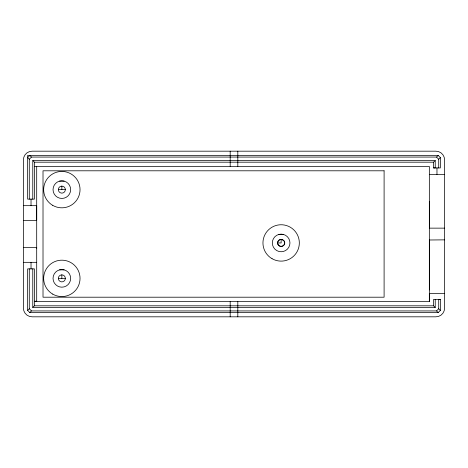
<?xml version="1.0" encoding="UTF-8"?>
<svg xmlns="http://www.w3.org/2000/svg" width="468" height="468" viewBox="0 0 468 468"><rect width="100%" height="100%" fill="white"/><g stroke="black" fill="none" stroke-linecap="round" stroke-linejoin="round"><path stroke-width="0.7" d="M23.4 262.332L23.4 308.102A8.716 8.716 0 0 0 32.116 316.818L435.883 316.818A8.716 8.716 0 0 0 444.6 308.102L444.6 159.898A8.716 8.716 0 0 0 435.883 151.182L32.116 151.182A8.716 8.716 0 0 0 23.4 159.898L23.4 262.332L36.697 262.332M435.228 299.385L435.228 307.447L32.772 307.447L34.41 305.815L34.41 268.872L27.653 268.872L27.653 310.389L29.829 312.571L438.171 312.571L440.353 310.389L440.353 299.385L438.715 299.385L438.715 308.757L440.353 310.389M32.772 160.553L435.228 160.553L433.596 162.185L433.596 167.936L440.353 167.936L440.353 157.611L438.171 155.434L27.653 155.434L27.653 199.128L34.41 199.128L34.41 162.185L32.772 160.553L32.772 199.128M36.697 248.169L36.697 247.42L23.4 247.42M36.697 219.831L36.697 205.668L23.4 205.668M230.186 316.818L230.186 301.562M237.814 316.818L237.814 301.562M34.41 301.562L429.343 301.562L429.343 293.53L444.6 293.53M429.343 289.932L429.343 240.768M429.343 239.996L444.6 239.856M429.343 201.31L429.343 228.144L444.6 228.144M284.649 242.939C284.825 247.437 277.454 247.473 277.635 242.939C277.641 237.756 285.837 238.972 284.708 243.939M29.285 199.128L29.285 159.243L31.467 157.067L436.533 157.067L438.171 155.434M27.653 310.389L29.285 308.757L29.285 268.872M29.829 312.571L31.467 310.933L436.539 310.933L438.715 308.757M438.715 167.936L438.715 159.243L440.353 157.611M59.565 181.116A8.81 8.81 0 0 1 70.358 191.909A8.81 8.81 0 0 1 55.616 195.858A8.81 8.81 0 0 1 59.565 181.116L64.128 181.116M278.864 234.427A8.81 8.81 0 0 1 289.651 245.214A8.81 8.81 0 0 1 274.909 249.169A8.81 8.81 0 0 1 278.864 234.427L283.421 234.427M59.565 269.861A8.81 8.81 0 0 1 70.358 280.654A8.81 8.81 0 0 1 55.616 284.602A8.81 8.81 0 0 1 59.565 269.861L64.128 269.861M34.41 162.185L433.596 162.185M34.41 166.438L429.343 166.438L429.343 301.562M433.596 167.936L435.228 167.936L435.228 160.553M429.343 174.47L444.6 174.47M58.336 189.628L65.356 189.628A3.51 3.51 0 0 0 60.091 186.586A3.51 3.51 0 0 0 60.091 192.664A3.51 3.51 0 0 0 65.356 189.628M23.4 220.58L36.697 220.58M277.635 242.939L281.139 242.939L281.139 239.429M58.336 278.372L65.356 278.372A3.51 3.51 0 0 0 60.091 275.336A3.51 3.51 0 0 0 60.091 281.414A3.51 3.51 0 0 0 65.356 278.372M440.353 299.385L433.596 299.385L433.596 305.815L435.228 307.447M34.41 301.24L36.697 301.24L36.697 301.562L36.697 166.438M34.41 305.815L433.596 305.815M281.139 246.443L281.555 246.648M436.533 157.067L438.715 159.243M436.539 310.933L438.171 312.571M31.467 157.067L29.829 155.434L27.653 157.611L29.285 159.243M29.285 308.757L31.467 310.933M436.972 167.936L436.972 174.47M237.814 151.182L237.814 166.438M230.186 151.182L230.186 166.438M61.846 186.118L61.846 189.628M61.846 274.862L61.846 278.372M32.772 268.872L32.772 307.447M31.028 199.128L31.028 205.668M31.028 262.332L31.028 268.872M384.099 170.797L43.015 170.797L43.015 297.203L384.099 297.203L384.099 170.797M52.749 294.126A18.194 18.194 0 0 0 80.04 278.372A18.194 18.194 0 0 0 52.749 262.618A18.194 18.194 0 0 0 52.749 294.126M272.048 258.693A18.194 18.194 0 0 0 299.333 242.939A18.194 18.194 0 0 0 272.048 227.179A18.194 18.194 0 0 0 272.048 258.693M278.659 245.419A3.51 3.51 0 0 0 284.532 243.846A3.51 3.51 0 0 0 280.233 239.546A3.51 3.51 0 0 0 278.659 245.419M52.749 205.382A18.194 18.194 0 0 0 80.04 189.628A18.194 18.194 0 0 0 52.749 173.874A18.194 18.194 0 0 0 52.749 205.382"/></g></svg>
